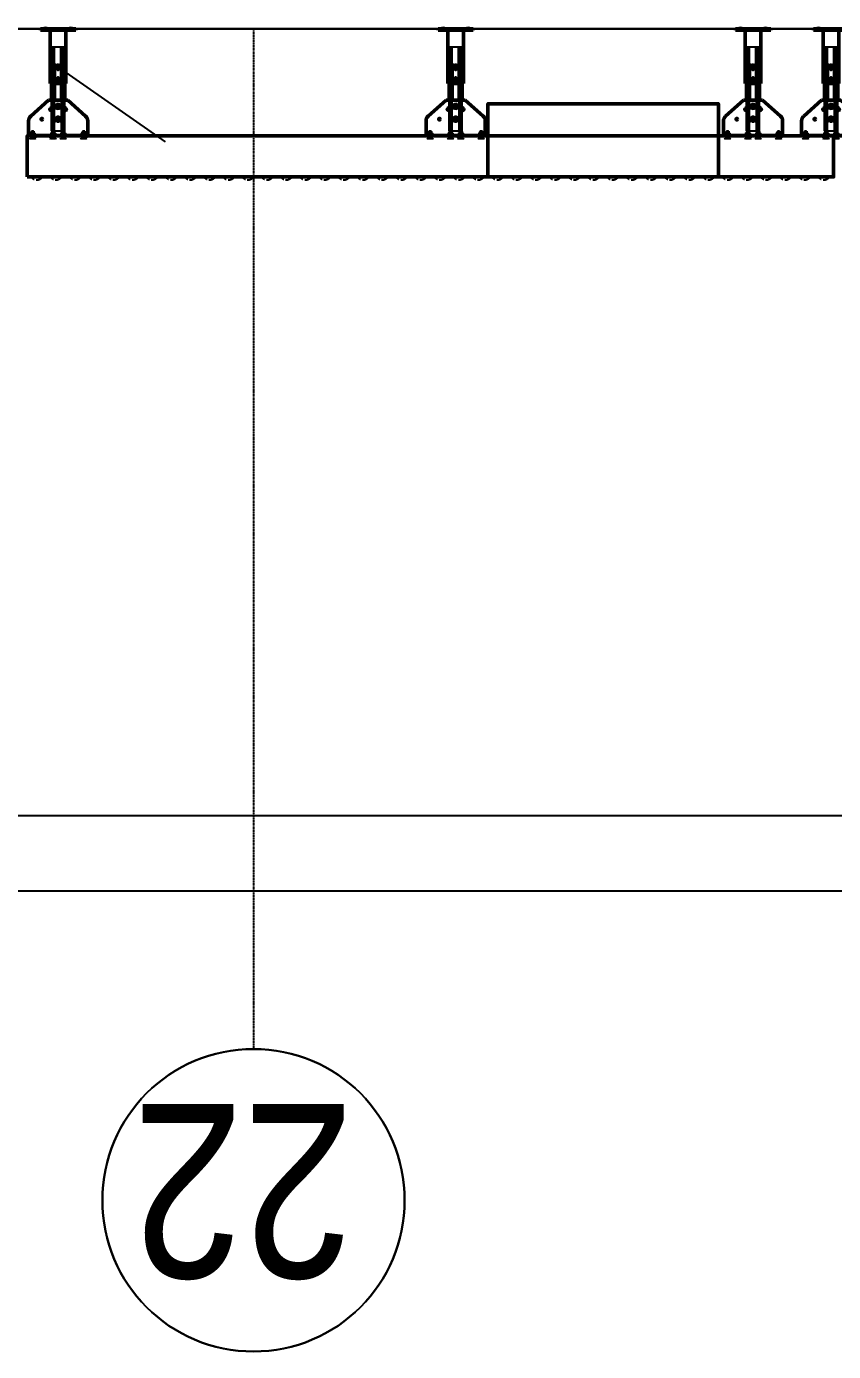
# Model space of a CAD drawing. Header units: millimetres. Extents: x 0 to 461941, y -159644 to 4828.
# Drawn here: x 230700 to 233903, y -153644 to -148388 of the extents above; entities that cross this region are included whole.
import ezdxf

# ---------------------------------------------------------------- set-up
doc = ezdxf.new("R2010")
doc.units = ezdxf.units.MM
for name, pattern in [('Xref Conv Decant Product Tote$0$_SBA Dash Dot - Loose', [6, 4, -1, 0, -1]), ('Xref Conv Decant Product Tote$0$AM_ISO02W050', [7.5, 6, -1.5]), ('Xref Conv Decant Product Tote$0$CENTER', [7, 4, -1, 1, -1]), ('Xref Conv Decant Product Tote$0$HIDDEN', [0.375, 0.25, -0.125])]:
    doc.linetypes.add(name, pattern=pattern)
for name, color, linetype in [('AM_BOR', 4, 'Continuous'), ('Xref Conv Decant Empty Tote$0$B', 4, 'Continuous'), ('Xref Conv Decant Empty Tote$0$Mezz', 1, 'Continuous'), ('Xref Conv Decant In$0$P_Number1', 4, 'Continuous'), ('Xref Conv Decant Product Tote$0$B', 4, 'Continuous'), ('Xref Conv Decant Product Tote$0$S-GRID', 8, 'Continuous')]:
    doc.layers.add(name, color=color, linetype=linetype)
for name, color, linetype, lineweight in [('Xref Conv Decant Product Tote$0$Conv- Product decant', 3, 'Continuous', 50), ('Xref Conv Decant Product Tote$0$Hidden', 9, 'Xref Conv Decant Product Tote$0$AM_ISO02W050', 25), ('Xref Conv Decant Product Tote$0$S-GRID-IDEN', 1, 'Continuous', 25)]:
    doc.layers.add(name, color=color, linetype=linetype, lineweight=lineweight)
doc.styles.add('Xref Conv Decant Product Tote$0$Arial Narrow_1', font='ARIALN.TTF', dxfattribs={"height": 688.297872})

# ---------------------------------------------------------------- blocks, each defined once
blk = doc.blocks.new('Xref Conv Decant Empty Tote')
at = {"layer": 'Xref Conv Decant Empty Tote$0$B'}
blk.add_line((242903.7, -148397.6), (134788.8, -148397.6), dxfattribs=at)
at = {"layer": 'Xref Conv Decant Empty Tote$0$Mezz'}
blk.add_lwpolyline([(144253.6, -151517.6), (239475.4, -151517.6), (239475.4, -151817.6), (144253.6, -151817.6)], close=True, dxfattribs=at)
blk = doc.blocks.new('*U275')
blk.add_lwpolyline([(0, 0), (1828.8, 0), (1828.8, -163.5), (0, -163.5)], close=True)
at = {"layer": 'Xref Conv Decant Product Tote$0$Hidden', "ltscale": 5}
for centre in [(38.1, -12), (114.3, -12), (190.5, -12), (266.7, -12), (342.9, -12), (419.1, -12), (495.3, -12), (571.5, -12), (647.7, -12), (723.9, -12), (800.1, -12), (876.3, -12), (952.5, -12), (1028.7, -12), (1104.9, -12), (1181.1, -12), (1257.3, -12), (1333.5, -12), (1409.7, -12), (1485.9, -12), (1562.1, -12), (1638.3, -12), (1714.5, -12), (1790.7, -12)]:
    blk.add_arc(centre, 25, 28.6854, 151.3146, dxfattribs=at)
blk = doc.blocks.new('*U240')
blk.add_lwpolyline([(0, 0), (914.4, 0), (914.4, -163.5), (0, -163.5)], close=True)
at = {"layer": 'Xref Conv Decant Product Tote$0$Hidden', "ltscale": 5}
for centre in [(38.1, -12), (114.3, -12), (190.5, -12), (266.7, -12), (342.9, -12), (419.1, -12), (495.3, -12), (571.5, -12), (647.7, -12), (723.9, -12), (800.1, -12), (876.3, -12)]:
    blk.add_arc(centre, 25, 28.6854, 151.3146, dxfattribs=at)
blk = doc.blocks.new('*U290')
blk.add_lwpolyline([(0, 0), (457.2, 0), (457.2, -163.5), (0, -163.5)], close=True)
at = {"layer": 'Xref Conv Decant Product Tote$0$Hidden', "ltscale": 5}
for centre in [(38.1, -12), (114.3, -12), (190.5, -12), (266.7, -12), (342.9, -12), (419.1, -12)]:
    blk.add_arc(centre, 25, 28.6854, 151.3146, dxfattribs=at)
blk = doc.blocks.new('Xref Conv Decant Product Tote$0$Grid - Grid Head-235101')
at = {"layer": 'Xref Conv Decant Product Tote$0$S-GRID-IDEN'}
blk.add_circle((0, 600), 600, dxfattribs=at)
for start, end in [(0, 180), (180, 0)]:
    blk.add_arc((0, 600), 600, start, end, dxfattribs=at)
blk = doc.blocks.new('*U362')
at = {"linetype": 'Continuous'}
for p, q in [((0, 0), (0, -59.2)), ((0, 0), (235, 0)), ((235, 0), (235, -59.2)), ((79.4, -141.4), (8.5, -78.2)), ((155.6, -141.4), (226.5, -78.2)), ((79.4, -141.4), (155.6, -141.4)), ((91.5, -136.4), (91.5, -287)), ((103.5, -136.4), (103.5, -353)), ((131.5, -136.4), (131.5, -287)), ((143.5, -136.4), (143.5, -287)), ((86.5, -207.5), (148.5, -207.5)), ((86.5, -207.5), (86.5, -418.5)), ((148.5, -207.5), (148.5, -418.5)), ((187.5, -418.5), (47.5, -418.5)), ((47.5, -418.5), (47.5, -423.5)), ((187.5, -418.5), (187.5, -423.5)), ((187.5, -423.5), (47.5, -423.5))]:
    blk.add_line(p, q, dxfattribs=at)
for p, q in [((6.9, 7.5), (6.9, 2)), ((6.9, 2), (25.4, 2)), ((9.2, 9), (11.5, 9)), ((11.5, 9), (11.5, 2)), ((11.5, 9), (20.8, 9)), ((20.8, 9), (20.8, 2)), ((20.8, 9), (23.1, 9)), ((25.4, 7.5), (25.4, 2)), ((88, 7.5), (88, 2)), ((88, 2), (106.5, 2)), ((90.3, 9), (92.6, 9)), ((92.6, 9), (92.6, 2)), ((92.6, 9), (101.8, 9)), ((101.8, 9), (101.8, 2)), ((101.8, 9), (104.2, 9)), ((106.5, 7.5), (106.5, 2)), ((128.5, 7.5), (128.5, 2)), ((128.5, 2), (147, 2)), ((130.8, 9), (133.2, 9)), ((133.2, 9), (133.2, 2)), ((133.2, 9), (142.4, 9)), ((142.4, 9), (142.4, 2)), ((142.4, 9), (144.7, 9)), ((147, 7.5), (147, 2)), ((209.6, 7.5), (209.6, 2)), ((209.6, 2), (228.1, 2)), ((211.9, 9), (214.2, 9)), ((214.2, 9), (214.2, 2)), ((214.2, 9), (223.5, 9)), ((223.5, 9), (223.5, 2)), ((223.5, 9), (225.8, 9)), ((228.1, 7.5), (228.1, 2)), ((117.5, -109.3), (111.1, -113)), ((111.1, -113), (111.1, -120.4)), ((111.1, -120.4), (117.5, -124.1)), ((123.9, -113), (117.5, -109.3)), ((117.5, -124.1), (123.9, -120.4)), ((123.9, -120.4), (123.9, -113))]:
    blk.add_line(p, q)
at = {"linetype": 'Xref Conv Decant Product Tote$0$CENTER'}
for p, q in [((67.5, -411.7), (67.5, -433.3)), ((167.5, -411.7), (167.5, -433.3))]:
    blk.add_line(p, q, dxfattribs=at)
for points in [[(111.1, -69.4), (117.5, -73.1), (123.9, -69.4), (123.9, -62), (117.5, -58.3), (111.1, -62)], [(109.5, -225.1), (117.5, -229.7), (125.5, -225.1), (125.5, -215.9), (117.5, -211.3), (109.5, -215.9)], [(109.5, -276.1), (117.5, -280.7), (125.5, -276.1), (125.5, -266.9), (117.5, -262.3), (109.5, -266.9)]]:
    blk.add_lwpolyline(points, close=True)
for centre, radius in [((117.5, -65.7), 8.4), ((117.5, -65.7), 6.4), ((117.5, -116.7), 8.4), ((117.5, -116.7), 6.4), ((117.5, -220.5), 8), ((117.5, -271.5), 8)]:
    blk.add_circle(centre, radius)
at = {"linetype": 'Continuous'}
blk.add_circle((181.8, -65.7), 3.6, dxfattribs=at)
for centre, radius, start, end in [((9.2, 6.5), 2.53, 23.991, 156.009), ((16.1, 1.1), 7.86, 54.0166, 125.9834), ((23.1, 6.5), 2.53, 23.991, 156.009), ((90.3, 6.5), 2.53, 23.991, 156.009), ((97.2, 1.1), 7.86, 54.0166, 125.9834), ((104.2, 6.5), 2.53, 23.991, 156.009), ((130.8, 6.5), 2.53, 23.991, 156.009), ((137.8, 1.1), 7.86, 54.0166, 125.9834), ((144.7, 6.5), 2.53, 23.991, 156.009), ((211.9, 6.5), 2.53, 23.991, 156.009), ((218.8, 1.1), 7.86, 54.0166, 125.9834), ((225.8, 6.5), 2.53, 23.991, 156.009)]:
    blk.add_arc(centre, radius, start, end)
for centre, radius, start, end in [((25.4, -59.2), 25.4, 180, 228.2691), ((88.7, -104.7), 4.4, 45, 225), ((117.5, -75.9), 36.4, 225, 270), ((117.5, -75.9), 36.4, 270, 315), ((146.3, -104.7), 4.4, 315, 135), ((209.6, -59.2), 25.4, 311.7309, 0), ((116.3, -77.6), 43.1, 224.5473, 271.6144), ((118.7, -77.6), 43.1, 268.3856, 315.4527)]:
    blk.add_arc(centre, radius, start, end, dxfattribs=at)
at = {"layer": 'Xref Conv Decant Product Tote$0$Hidden', "linetype": 'Xref Conv Decant Product Tote$0$HIDDEN'}
for p, q in [((11.1, -17), (11.1, 2)), ((12.1, -18), (12.1, 2)), ((20.1, -18), (20.1, 2)), ((21.1, -17), (21.1, 2)), ((92.2, -17), (92.2, 2)), ((93.2, -18), (93.2, 2)), ((101.2, -18), (101.2, 2)), ((102.2, -17), (102.2, 2)), ((132.8, -17), (132.8, 2)), ((133.8, -18), (133.8, 2)), ((141.8, -18), (141.8, 2)), ((142.8, -17), (142.8, 2)), ((213.8, -17), (213.8, 2)), ((214.8, -18), (214.8, 2)), ((222.8, -18), (222.8, 2)), ((223.8, -17), (223.8, 2)), ((0, -3), (235, -3)), ((12.1, -18), (11.1, -17)), ((11.1, -17), (21.1, -17)), ((12.1, -18), (20.1, -18)), ((20.1, -18), (21.1, -17)), ((91.5, -18), (91.5, -158.8)), ((91.5, -18), (143.5, -18)), ((92.2, -17), (102.2, -17)), ((93.2, -18), (92.2, -17)), ((93.2, -18), (101.2, -18)), ((93.5, -18), (93.5, -353)), ((101.2, -18), (102.2, -17)), ((101.5, -18), (101.5, -353)), ((103.5, -18), (103.5, -158.8)), ((131.5, -18), (131.5, -158.8)), ((132.8, -17), (142.8, -17)), ((133.8, -18), (132.8, -17)), ((133.5, -18), (133.5, -353)), ((133.8, -18), (141.8, -18)), ((141.5, -18), (141.5, -353)), ((141.8, -18), (142.8, -17)), ((143.5, -18), (143.5, -158.8)), ((213.8, -17), (223.8, -17)), ((214.8, -18), (213.8, -17)), ((214.8, -18), (222.8, -18)), ((222.8, -18), (223.8, -17)), ((91.5, -128), (91.5, -173)), ((91.5, -142), (91.5, -353)), ((93.5, -128), (93.5, -173)), ((96.5, -118), (138.5, -118)), ((96.5, -120), (138.5, -120)), ((103.5, -142), (103.5, -287)), ((131.5, -142), (131.5, -353)), ((141.5, -128), (141.5, -173)), ((143.5, -128), (143.5, -173)), ((143.5, -142), (143.5, -353)), ((89.5, -207.5), (89.5, -418.5)), ((96.5, -176), (98.5, -176)), ((98.5, -178), (96.5, -178)), ((101.5, -170), (101.5, -173)), ((101.5, -170), (103.5, -170)), ((103.5, -170), (103.5, -173)), ((131.5, -170), (131.5, -173)), ((131.5, -170), (133.5, -170)), ((133.5, -170), (131.5, -170)), ((133.5, -170), (133.5, -173)), ((133.5, -170), (133.5, -173)), ((138.5, -176), (136.5, -176)), ((136.5, -178), (138.5, -178)), ((145.5, -207.5), (145.5, -418.5)), ((143.5, -353), (91.5, -353))]:
    blk.add_line(p, q, dxfattribs=at)
at = {"layer": 'Xref Conv Decant Product Tote$0$Hidden', "linetype": 'Xref Conv Decant Product Tote$0$CENTER'}
for p, q in [((16.1, 10.6), (16.1, -9.3)), ((97.2, -8.6), (97.2, 11.3)), ((97.2, 10.6), (97.2, -9.3)), ((137.8, -8.6), (137.8, 11.3)), ((218.8, -8.6), (218.8, 11.3))]:
    blk.add_line(p, q, dxfattribs=at)
at = {"layer": 'Xref Conv Decant Product Tote$0$Hidden'}
for p, q in [((16.1, 8.6), (16.1, -11.3)), ((97.2, 8.6), (97.2, -11.3)), ((137.8, 8.6), (137.8, -11.3)), ((218.8, 8.6), (218.8, -11.3))]:
    blk.add_line(p, q, dxfattribs=at)
for points in [[(6.9, -5), (4.9, -3)], [(27.4, -3), (4.9, -3)], [(25.4, -5), (6.9, -5)], [(6.9, -10.5), (6.9, -5)], [(23.1, -12), (20.8, -12), (11.5, -12), (9.2, -12)], [(11.5, -12), (11.5, -5)], [(20.8, -12), (20.8, -5)], [(27.4, -3), (25.4, -5)], [(25.4, -10.5), (25.4, -5)], [(88, -5), (86, -3)], [(108.5, -3), (86, -3)], [(106.5, -5), (88, -5)], [(88, -10.5), (88, -5)], [(104.2, -12), (101.8, -12), (92.6, -12), (90.3, -12)], [(92.6, -12), (92.6, -5)], [(101.8, -12), (101.8, -5)], [(108.5, -3), (106.5, -5)], [(106.5, -10.5), (106.5, -5)], [(128.5, -5), (126.5, -3)], [(149, -3), (126.5, -3)], [(147, -5), (128.5, -5)], [(128.5, -10.5), (128.5, -5)], [(144.7, -12), (142.4, -12), (133.2, -12), (130.8, -12)], [(133.2, -12), (133.2, -5)], [(142.4, -12), (142.4, -5)], [(149, -3), (147, -5)], [(147, -10.5), (147, -5)], [(209.6, -5), (207.6, -3)], [(230.1, -3), (207.6, -3)], [(228.1, -5), (209.6, -5)], [(209.6, -10.5), (209.6, -5)], [(225.8, -12), (223.5, -12), (214.2, -12), (211.9, -12)], [(214.2, -12), (214.2, -5)], [(223.5, -12), (223.5, -5)], [(230.1, -3), (228.1, -5)], [(228.1, -10.5), (228.1, -5)]]:
    blk.add_lwpolyline(points, dxfattribs=at)
for centre, radius, start, end in [((9.2, -9.5), 2.53, 203.991, 336.009), ((16.1, -4.1), 7.86, 234.0166, 305.9834), ((23.1, -9.5), 2.53, 203.991, 336.009), ((90.3, -9.5), 2.53, 203.991, 336.009), ((97.2, -4.1), 7.86, 234.0166, 305.9834), ((104.2, -9.5), 2.53, 203.991, 336.009), ((130.8, -9.5), 2.53, 203.991, 336.009), ((137.8, -4.1), 7.86, 234.0166, 305.9834), ((144.7, -9.5), 2.53, 203.991, 336.009), ((211.9, -9.5), 2.53, 203.991, 336.009), ((218.8, -4.1), 7.86, 234.0166, 305.9834), ((225.8, -9.5), 2.53, 203.991, 336.009)]:
    blk.add_arc(centre, radius, start, end, dxfattribs=at)
at = {"layer": 'Xref Conv Decant Product Tote$0$Hidden', "linetype": 'Xref Conv Decant Product Tote$0$HIDDEN'}
for centre, radius, start, end in [((96.5, -123), 5, 90, 180), ((96.5, -123), 3, 90, 180), ((138.5, -123), 5, 0, 90), ((138.5, -123), 3, 0, 90), ((96.5, -173), 5, 180, 270), ((96.5, -173), 5, 180, 270), ((96.5, -173), 3, 180, 270), ((98.5, -173), 3, 270, 0), ((98.5, -173), 5, 270, 0), ((136.5, -173), 5, 180, 270), ((136.5, -173), 3, 180, 270), ((138.5, -173), 5, 270, 0), ((138.5, -173), 3, 270, 0)]:
    blk.add_arc(centre, radius, start, end, dxfattribs=at)
blk = doc.blocks.new('Xref Conv Decant Product Tote')
blk.add_line((230825.5, -148549.6), (231250.1, -148844.9))
at = {"layer": 'Xref Conv Decant Product Tote$0$B'}
blk.add_line((242903.7, -148397.6), (134788.8, -148397.6), dxfattribs=at)
at = {"layer": 'Xref Conv Decant Product Tote$0$Conv- Product decant'}
blk.add_lwpolyline([(232531.8, -148821.1), (232531.8, -148694.1), (233446.2, -148694.1), (233446.2, -148821.1)], close=True, dxfattribs=at)
at = {"layer": 'Xref Conv Decant Product Tote$0$S-GRID', "linetype": 'Xref Conv Decant Product Tote$0$_SBA Dash Dot - Loose'}
blk.add_line((231601, -148397.6), (231601, -152444.1), dxfattribs=at)
at = {"layer": 'Xref Conv Decant Product Tote$0$Conv- Product decant', "rotation": 180}
for p in [(230943, -148821.1), (232520.9, -148821.1), (233701.5, -148821.1), (234011.4, -148821.1)]:
    blk.add_blockref('*U362', p, dxfattribs=at)
at = {"layer": 'Xref Conv Decant Product Tote$0$Conv- Product decant', "xscale": -1, "rotation": 180}
for name, p in [('*U275', (230703, -148984.6)), ('*U240', (232531.8, -148984.6)), ('*U290', (233446.2, -148984.6))]:
    blk.add_blockref(name, p, dxfattribs=at)
at = {"layer": 'Xref Conv Decant Product Tote$0$S-GRID-IDEN', "rotation": 180}
blk.add_blockref('Xref Conv Decant Product Tote$0$Grid - Grid Head-235101', (231601, -152444.1), dxfattribs=at)
at = {"layer": 'Xref Conv Decant Product Tote$0$S-GRID-IDEN', "lineweight": 9, "insert": (231560.2, -153351.1), "char_height": 688.3, "width": 629.969, "attachment_point": 2, "rotation": 180, "line_spacing_factor": 0.968573, "style": 'Xref Conv Decant Product Tote$0$Arial Narrow_1'}
blk.add_mtext('22', dxfattribs=at)
blk = doc.blocks.new('Xref Conv Decant In')
at = {"layer": 'Xref Conv Decant In$0$P_Number1'}
blk.add_line((146225.2, -148397.6), (236367.6, -148397.6), dxfattribs=at)

msp = doc.modelspace()

# ---------------------------------------------------------------- block references
for name in ['Xref Conv Decant Empty Tote', 'Xref Conv Decant Product Tote']:
    msp.add_blockref(name, (0, 0))
at = {"layer": 'AM_BOR'}
for name in ['Xref Conv Decant Product Tote', 'Xref Conv Decant In']:
    msp.add_blockref(name, (0, 0), dxfattribs=at)

doc.saveas('drawing.dxf')
